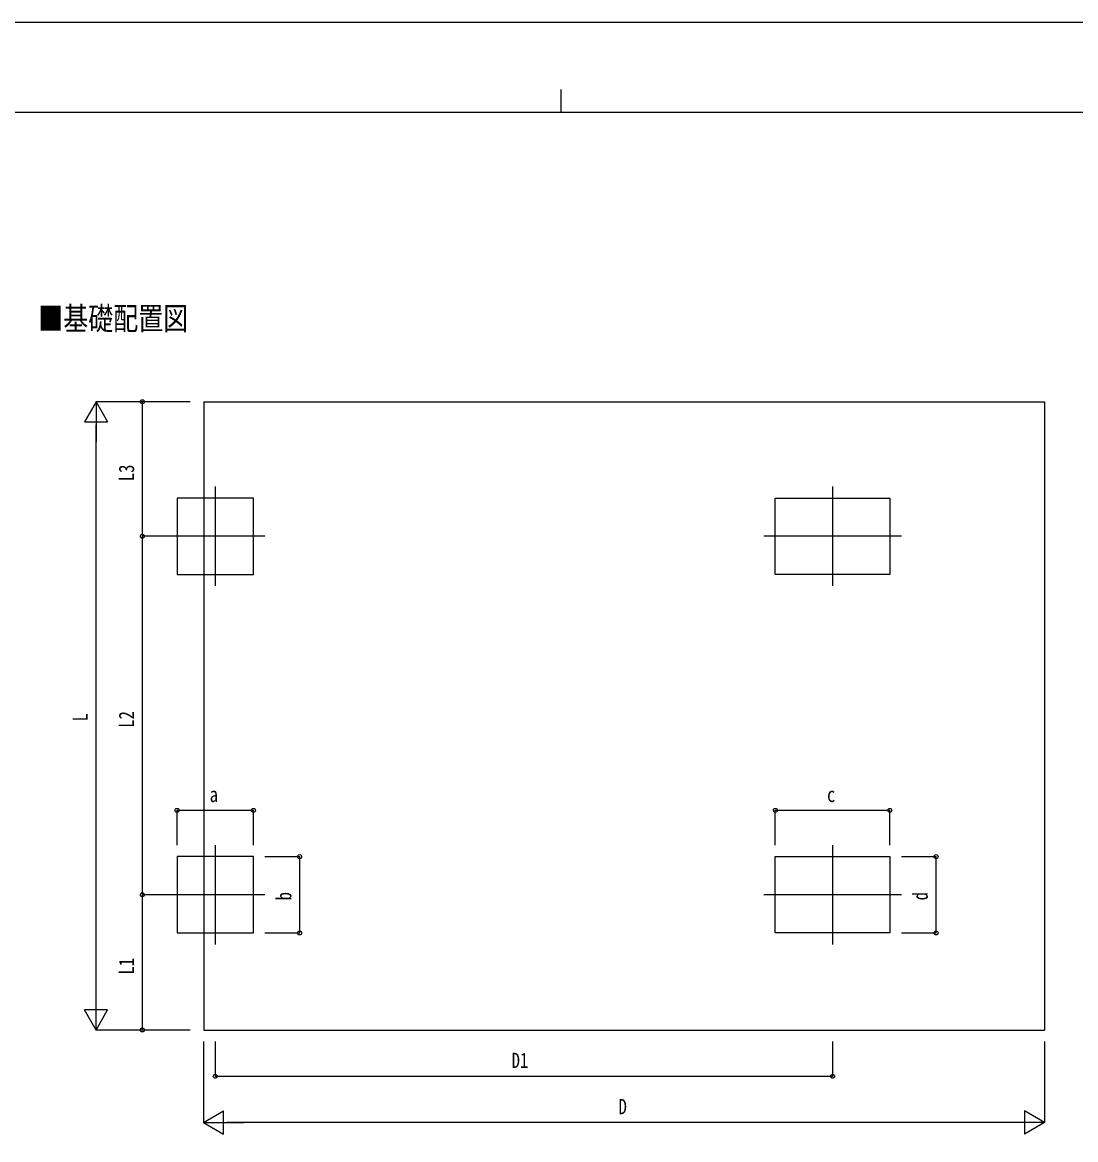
# Model space of a CAD drawing. Units: millimetres, scale not verified. Extents: x -16820 to 16820, y -11880 to 11880.
# Drawn here: x -4676 to 4429, y 2220 to 11880 of the extents above; entities that cross this region are included whole.
import ezdxf
from ezdxf.enums import TextEntityAlignment as Align

# ---------------------------------------------------------------- set-up
doc = ezdxf.new("R2010")
doc.units = ezdxf.units.MM
doc.header["$LTSCALE"] = 50
for name, color, linetype in [('0-2_USER1', 3, 'Continuous'), ('0-3_YKK_12', 2, 'Continuous'), ('0-5_YKK_A1', 4, 'Continuous'), ('0-6_YKK_D', 6, 'Continuous'), ('0-7_YKK_ZWAK', 7, 'Continuous')]:
    doc.layers.add(name, color=color, linetype=linetype)
doc.styles.add('ＭＳ ゴシック', font='')
doc.styles.get('ＭＳ ゴシック').set_extended_font_data('MS Gothic')

msp = doc.modelspace()

# ---------------------------------------------------------------- linework, layer by layer
at = {"layer": '0-3_YKK_12'}
for p, q in [((-3008.42, 7866.85), (-3008.42, 7006.85)), ((2328.08, 7866.85), (2328.08, 7006.85)), ((-2578.42, 7436.85), (-3438.42, 7436.85)), ((2923.08, 7436.85), (1733.08, 7436.85)), ((-3008.42, 4766.85), (-3008.42, 3906.85)), ((2328.08, 4766.85), (2328.08, 3906.85)), ((-2578.42, 4336.85), (-3438.42, 4336.85)), ((2923.08, 4336.85), (1733.08, 4336.85))]:
    msp.add_line(p, q, dxfattribs=at)
at = {"layer": '0-5_YKK_A1'}
for p, q in [((-3106.92, 8599.85), (-3106.92, 3167.85)), ((-3106.92, 3167.85), (4161.08, 3167.85))]:
    msp.add_line(p, q, dxfattribs=at)
msp.add_lwpolyline([(-3106.92, 8599.85), (4161.08, 8599.85), (4161.08, 3167.85)], dxfattribs=at)
for points in [[(-2678.42, 7106.85), (-2678.42, 7766.85), (-3338.42, 7766.85), (-3338.42, 7106.85)], [(1833.08, 7766.85), (2823.08, 7766.85), (2823.08, 7106.85), (1833.08, 7106.85)], [(-2678.42, 4006.85), (-2678.42, 4666.85), (-3338.42, 4666.85), (-3338.42, 4006.85)], [(1833.08, 4666.85), (2823.08, 4666.85), (2823.08, 4006.85), (1833.08, 4006.85)]]:
    msp.add_lwpolyline(points, close=True, dxfattribs=at)
at = {"layer": '0-6_YKK_D'}
for p, q in [((-4038.42, 8599.85), (-4138.42, 8426.65)), ((-3223.92, 8599.85), (-4039.42, 8599.85)), ((-4038.42, 8599.85), (-3938.42, 8426.65)), ((-4038.42, 8599.85), (-4038.42, 8253.44)), ((-3438.42, 8599.85), (-3639.42, 8599.85)), ((-3638.42, 7436.85), (-3638.42, 8599.85)), ((-4138.42, 8426.65), (-3938.42, 8426.65)), ((-4038.42, 3367.85), (-4038.42, 8399.85)), ((-3438.42, 7436.85), (-3639.42, 7436.85)), ((-3438.42, 7436.85), (-3639.42, 7436.85)), ((-3638.42, 4336.85), (-3638.42, 7436.85)), ((-3338.42, 4766.85), (-3338.42, 5067.85)), ((-2678.42, 5066.85), (-3338.42, 5066.85)), ((-2678.42, 4766.85), (-2678.42, 5067.85)), ((1833.08, 4766.85), (1833.08, 5067.85)), ((2823.08, 5066.85), (1833.08, 5066.85)), ((2823.08, 4766.85), (2823.08, 5067.85)), ((-2578.42, 4666.85), (-2277.42, 4666.85)), ((-2278.42, 4006.85), (-2278.42, 4666.85)), ((2923.08, 4666.85), (3224.08, 4666.85)), ((3223.08, 4006.85), (3223.08, 4666.85)), ((-3438.42, 4336.85), (-3639.42, 4336.85)), ((-3438.42, 4336.85), (-3639.42, 4336.85)), ((-3638.42, 3167.85), (-3638.42, 4336.85)), ((-2578.42, 4006.85), (-2277.42, 4006.85)), ((2923.08, 4006.85), (3224.08, 4006.85)), ((-4038.42, 3167.85), (-4038.42, 3514.26)), ((-4038.42, 3167.85), (-4138.42, 3341.06)), ((-3938.42, 3341.06), (-4138.42, 3341.06)), ((-4038.42, 3167.85), (-3938.42, 3341.06)), ((-3223.92, 3167.85), (-4039.42, 3167.85)), ((-3438.42, 3167.85), (-3639.42, 3167.85)), ((-3108.92, 3067.85), (-3108.92, 2366.85)), ((-3008.42, 3067.85), (-3008.42, 2766.85)), ((2328.08, 3067.85), (2328.08, 2766.85)), ((4161.08, 3067.85), (4161.08, 2366.85)), ((-3008.42, 2767.85), (2328.08, 2767.85)), ((-3108.92, 2367.85), (-2935.72, 2467.85)), ((-2935.72, 2267.85), (-2935.72, 2467.85)), ((4161.08, 2367.85), (3987.87, 2467.85)), ((3987.87, 2467.85), (3987.87, 2267.85)), ((-3108.92, 2367.85), (-2935.72, 2267.85)), ((-3108.92, 2367.85), (-2762.51, 2367.85)), ((3961.08, 2367.85), (-2908.92, 2367.85)), ((4161.08, 2367.85), (3814.67, 2367.85)), ((4161.08, 2367.85), (3987.87, 2267.85))]:
    msp.add_line(p, q, dxfattribs=at)
for centre in [(-3638.42, 8599.85), (-3638.42, 7436.85), (-3638.42, 7436.85), (-3338.42, 5066.85), (-2678.42, 5066.85), (1833.08, 5066.85), (2823.08, 5066.85), (-2278.42, 4666.85), (3223.08, 4666.85), (-3638.42, 4336.85), (-3638.42, 4336.85), (-2278.42, 4006.85), (3223.08, 4006.85), (-3638.42, 3167.85), (-3008.42, 2767.85), (2328.08, 2767.85)]:
    msp.add_circle(centre, 17, dxfattribs=at)
at = {"layer": '0-7_YKK_ZWAK'}
for p, q in [((-19.92, 11300), (-19.92, 11100)), ((15580.08, 11100), (-15619.92, 11100))]:
    msp.add_line(p, q, dxfattribs=at)
msp.add_lwpolyline([(-16820, -11880), (16820, -11880), (16820, 11880), (-16820, 11880)], close=True, dxfattribs=at)

# ---------------------------------------------------------------- texts
at = {"layer": '0-2_USER1', "style": 'ＭＳ ゴシック', "width": 0.8}
msp.add_text('■基礎配置図', height=197.9, dxfattribs=at).set_placement((-4537.9, 9161.39), align=Align.BOTTOM_LEFT)
at = {"layer": '0-6_YKK_D', "style": 'ＭＳ ゴシック', "width": 0.8}
for s, p in [('L3', (-3670.42, 7912.75)), ('L', (-4070.42, 5835.85)), ('L2', (-3670.42, 5781.25)), ('b', (-2310.42, 4288.85)), ('d', (3191.08, 4288.85)), ('L1', (-3670.42, 3646.75))]:
    msp.add_text(s, height=132, rotation=90, dxfattribs=at).set_placement(p, align=Align.BOTTOM_LEFT)
for s, p in [('a', (-3056.42, 5098.85)), ('c', (2280.08, 5098.85)), ('D1', (-445.77, 2799.85)), ('D', (478.08, 2399.85))]:
    msp.add_text(s, height=132, dxfattribs=at).set_placement(p, align=Align.BOTTOM_LEFT)

doc.saveas('drawing.dxf')
